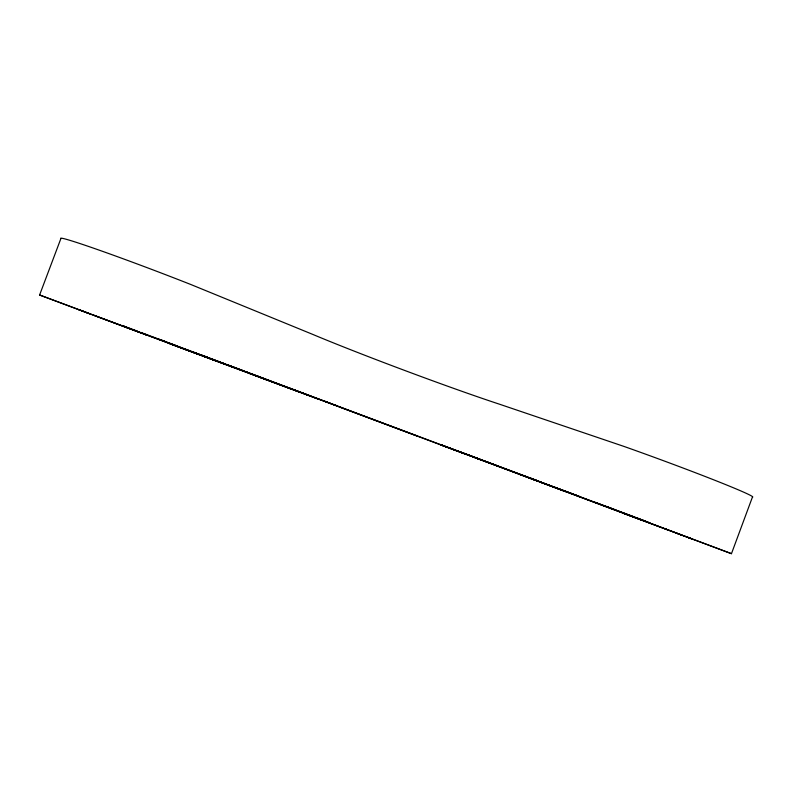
<?xml version="1.0" encoding="UTF-8"?>
<svg xmlns="http://www.w3.org/2000/svg" width="792" height="792" viewBox="0 0 792 792"><rect width="100%" height="100%" fill="white"/><g stroke="black" fill="none" stroke-linecap="round" stroke-linejoin="round"><path stroke-width="1.19" d="M641.371 520.037L623.433 513.295L731.462 553.677L752.4 497.168A100.921 3.267 20.2 0 0 623.829 446.371L499.425 404.177A130.442 4.435 20.5 0 1 312.731 334.392L190.773 284.486A100.871 3.257 20.8 0 0 60.855 238.659L39.6 295L90.763 314.167M565.686 491.594L562.271 490.278M486.724 461.835L486.219 461.647L490.654 463.32M442.669 445.559L441.055 444.975L550.351 485.664M39.6 295L208.494 358.004M234.709 367.726L226.74 364.775M296.663 391.03L299.356 392.02L93.575 315.167M335.392 405.286L337.719 406.147L323.245 400.702M144.609 334.283L147.272 335.263L127.294 327.769M205.861 357.063L203.861 356.321L216.889 361.221M541.312 482.328L558.598 488.763M564.745 491.238L539.768 481.932M646.896 521.7L649.697 522.73M125.809 326.839L130.868 328.71M131.967 329.125L137.462 331.175M203.673 355.954L207.227 357.271L204.95 356.41M86.962 312.701L78.705 309.642L84.645 311.88M140.758 332.402L149.619 335.709M160.934 339.956L165.577 341.689M199.178 354.281L202.633 355.568M231.561 366.448L247.678 372.458M194.792 352.885L171.874 344.362L198.752 354.46M197.06 353.707L225.641 364.36M335.828 405.464L288.545 387.862L291.644 389.04M440.441 444.51L538.619 481.14M125.314 327.086L139.927 332.541M209.85 358.548L222.552 363.28M249.242 373.309L261.994 378.071M264.696 379.12L318.919 399.376M462.37 452.717L477.823 458.479M489.991 463.053L498.148 466.092M528.591 477.507L537.689 480.902M551.489 486.09L558.301 488.624M559.746 489.189L571.497 493.456M606.375 506.524L613.939 509.345M168.647 343.322L292.119 389.377M441.283 445.035L482.783 460.469L465.191 453.856M489.01 462.686L472.279 456.647L473.23 457.014M519.631 474.378L534.947 480.081L530.412 478.368M559.439 489.05L565.211 491.198M565.874 491.367L567.913 492.119M569.488 492.822L645.747 521.265M676.418 533.135L692.277 539.045L686.723 536.946M635.461 517.364L640.936 519.423M150.727 336.125L162.508 340.52M163.578 340.916L177.646 346.173M198.03 353.846L193.426 352.123L196.881 353.361M530.571 478.219L535.293 479.982M553.459 486.763L560.627 489.456M573.507 494.228L568.013 492.169M574.655 494.663L580.397 496.812M595.317 502.356L622.235 512.414M623.334 512.82L633.273 516.552M167.31 342.372L171.3 343.857M172.3 344.233L192.347 351.668M197.505 353.618L207.078 357.172M208.177 357.588L220.176 362.073M221.265 362.479L224.522 363.706M226.7 364.518L234.313 367.369M235.462 367.795L243.5 370.805M245.797 371.666L332.076 403.999M333.185 404.405L385.11 423.839M386.229 424.255L448.589 447.628M449.698 448.044L731.462 553.677M157.935 338.857L160.548 339.837M161.419 340.164L166.32 341.995M201.396 355.073L308.038 395.089M338.966 406.781L417.344 436.095M572.477 493.822L576.388 495.277M665.32 528.927L680.932 534.778M466.369 454.509L292.743 389.446M475.131 457.766L668.101 530.026M86.13 312.484L126.7 327.65M642.025 519.829L646.034 521.334M561.647 489.842L564.716 490.99M460.103 451.895L463.37 453.123M536.372 480.397L540.085 481.793M554.351 487.278L540.451 482.041M554.588 487.397L563.775 490.812M307.385 394.792L308.979 395.396M222.8 363.221L234.967 367.805M258.271 376.457L255.687 375.477L267.478 380.101L267.003 379.922M259.925 377.259L266.142 379.596M123.027 325.819L124.869 326.512L122.116 325.472M565.736 491.377L567.329 491.981M309.781 395.693L310.375 395.921"/></g></svg>
